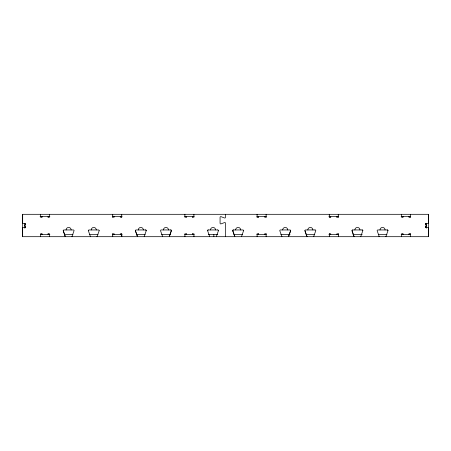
<?xml version="1.0" encoding="UTF-8"?>
<svg xmlns="http://www.w3.org/2000/svg" width="451" height="451" viewBox="0 0 451 451"><rect width="100%" height="100%" fill="white"/><g stroke="black" fill="none" stroke-linecap="round" stroke-linejoin="round"><path stroke-width="0.68" d="M49.554 214.445L49.52 217.196L48.071 217.196M121.753 234.526L121.753 236.69L121.753 233.804L120.27 233.804L120.31 234.526M97.117 236.482L97.151 236.482A0.722 0.722 0 0 0 97.123 236.69A0.722 0.722 0 0 1 97.117 236.482L99.186 230.675M137.42 236.482L135.385 230.675A0.722 0.722 0 0 1 136.106 229.954L145.526 229.954A0.722 0.722 0 0 1 146.248 230.675L144.219 236.482A0.722 0.722 0 0 0 144.185 236.69M169.283 236.69A0.722 0.722 0 0 1 169.311 236.482L171.346 230.675A0.722 0.722 0 0 0 170.664 229.954L161.238 229.954A0.722 0.722 0 0 0 160.517 230.675L162.591 236.482A0.722 0.722 0 0 1 162.619 236.69M169.35 236.482L171.386 230.675A0.722 0.722 0 0 0 170.625 229.954M216.345 236.69A0.722 0.722 0 0 1 216.379 236.482L218.447 230.675M243.579 230.675L241.55 236.482A0.722 0.722 0 0 0 241.516 236.69M290.607 230.675L288.572 236.482L290.647 230.675A0.722 0.722 0 0 0 289.886 229.954L280.499 229.954A0.722 0.722 0 0 0 279.778 230.675L281.847 236.482A0.722 0.722 0 0 1 281.881 236.69A0.722 0.722 0 0 0 281.813 236.482M313.676 236.69A0.722 0.722 0 0 1 313.704 236.482L315.779 230.675A0.722 0.722 0 0 0 315.018 229.954M22.55 214.31L428.45 214.31L428.433 236.69L22.55 236.69L22.589 227.603M40.094 216.474L49.864 216.474M112.496 216.474L122.001 216.474M184.668 216.474L194.172 216.474M256.805 216.474L266.315 216.474M328.976 216.474L338.475 216.474M401.17 216.474L410.675 216.474M186.37 217.196L184.887 217.196L184.876 214.31M257.087 217.196L258.564 217.196L258.564 216.474L258.53 217.196M266.146 217.196L264.664 217.196L264.703 216.474M329.281 216.04L329.281 217.196L330.763 217.196M336.863 217.196L338.346 217.196L338.239 214.445M402.923 217.196L402.923 216.474L402.963 217.196L401.48 217.196L401.469 214.31M409.096 217.196L409.096 216.474L409.057 217.196L410.54 217.196M428.45 223.392L425.592 223.392L425.592 224.84L426.353 224.84L426.353 226.16L425.592 226.16L425.592 227.603L428.45 227.603M25.476 224.84L24.715 224.84L24.715 226.16L25.476 226.16L25.436 227.603M22.55 227.603L25.476 227.603M217.726 229.954L208.306 229.954A0.722 0.722 0 0 0 207.584 230.675L209.653 236.482A0.722 0.722 0 0 1 209.647 236.69M234.751 236.482L232.716 230.675A0.722 0.722 0 0 1 233.438 229.954L242.858 229.954A0.722 0.722 0 0 1 243.546 230.675M315.057 229.954L305.631 229.954A0.722 0.722 0 0 0 304.91 230.675L306.945 236.482A0.722 0.722 0 0 1 307.013 236.69M352.699 229.954L362.119 229.954A0.722 0.722 0 0 1 362.841 230.675L360.772 236.482A0.722 0.722 0 0 0 360.777 236.69M385.909 236.69A0.722 0.722 0 0 1 385.943 236.482L387.973 230.675A0.722 0.722 0 0 0 387.251 229.954L377.831 229.954A0.722 0.722 0 0 0 377.149 230.675L379.178 236.482M63.225 230.675L65.26 236.482A0.722 0.722 0 0 1 65.248 236.69A0.722 0.722 0 0 0 65.26 236.482L63.225 230.675A0.722 0.722 0 0 1 63.946 229.954L73.333 229.954A0.722 0.722 0 0 1 74.054 230.675L72.019 236.482A0.722 0.722 0 0 0 71.991 236.69M90.352 236.482A0.722 0.722 0 0 1 90.386 236.69A0.722 0.722 0 0 0 90.392 236.482L88.357 230.675M135.385 230.675L137.454 236.482A0.722 0.722 0 0 1 137.487 236.69M207.584 230.675L207.618 230.675A0.722 0.722 0 0 1 208.339 229.954M232.716 230.675L232.755 230.675A0.722 0.722 0 0 1 233.477 229.954M304.91 230.675L306.984 236.482A0.722 0.722 0 0 1 306.973 236.69M48.071 233.804L49.554 233.804L49.554 236.69M186.37 233.804L184.887 233.804L184.927 236.69M258.53 233.804L258.53 234.526L258.564 233.804L257.087 233.804L257.121 236.69M266.146 233.804L264.664 233.804L264.664 234.526M329.281 234.96L329.281 233.804L330.763 233.804L330.724 234.526M338.346 236.69L338.346 233.804L336.863 233.804L336.897 234.526M402.923 233.804L402.923 234.526L402.963 233.804L401.48 233.804L401.52 236.69M409.096 233.804L409.096 234.526L409.057 233.804L410.54 233.804M40.393 234.526L49.864 234.526M64.279 234.526L72.944 234.526M89.416 234.526L97.929 234.526M112.496 234.526L122.001 234.526M136.478 234.526L145.143 234.526M161.616 234.526L170.128 234.526M184.668 234.526L194.172 234.526M208.266 234.526L217.765 234.526M234.069 234.526L242.537 234.526M256.805 234.526L266.315 234.526M280.81 234.526L289.987 234.526M306.111 234.526L314.73 234.526M328.976 234.526L338.475 234.526M353.009 234.526L362.181 234.526M378.304 234.526L386.93 234.526M401.17 234.526L410.675 234.526M216.379 236.482L216.412 236.482A0.722 0.722 0 0 0 216.384 236.69M313.704 236.482L313.744 236.482A0.722 0.722 0 0 0 313.716 236.69M352.733 229.954A0.722 0.722 0 0 0 352.011 230.675L354.046 236.482A0.722 0.722 0 0 1 354.041 236.69M351.977 230.675L354.007 236.482M232.755 230.675L234.785 236.482A0.722 0.722 0 0 1 234.819 236.69M121.753 214.445L121.753 217.196L120.27 217.196L120.31 216.474M428.411 214.31L428.399 223.392M428.399 227.603L428.399 236.69M426.285 223.392L426.285 228.229M425.631 223.392L425.631 224.84M425.631 226.16L425.631 227.603M410.545 214.31L410.5 217.196M410.5 233.804L410.54 236.69M338.306 216.04L338.306 217.196M338.306 233.804L338.306 234.96M336.863 216.474L336.897 217.196M330.763 216.474L330.724 217.196M329.32 217.196L329.269 214.445M329.32 233.804L329.32 236.69M266.146 214.31L266.107 217.196M266.107 233.804L266.146 236.69M257.076 214.31L257.121 217.196M225.511 214.31L225.511 217.297A0.722 0.722 0 0 1 224.581 217.985L221.001 216.666A0.722 0.722 0 0 0 220.071 217.354L220.071 223.194A0.722 0.722 0 0 0 221.001 223.882L224.581 222.557A0.722 0.722 0 0 1 225.511 223.251L225.511 236.69M213.847 234.526L213.847 236.69M193.902 214.31L193.913 217.196L192.47 217.196L192.47 216.474M193.947 236.69L193.947 233.804L192.47 233.804L192.47 234.526M192.504 216.474L192.504 217.196M192.504 233.804L192.504 234.526M186.37 216.474L186.331 217.196M186.331 233.804L186.37 234.526M121.714 216.04L121.714 217.196M121.714 233.804L121.714 234.96M114.171 216.474L114.137 217.196L112.694 217.196L112.694 216.04M114.137 234.526L114.171 233.804L112.694 233.804L112.694 234.96M112.727 214.31L112.727 217.196M112.727 233.804L112.727 236.69M48.071 216.474L48.11 217.196M48.11 233.804L48.071 234.526M41.977 216.474L41.977 217.196L40.494 217.196L40.483 214.31M41.977 234.526L41.977 233.804L40.494 233.804L40.534 236.69M41.937 216.474L41.937 217.196M41.937 233.804L41.937 234.526M25.436 224.84L25.476 223.392L22.55 223.392L22.589 214.31M24.85 223.392L24.85 228.229M22.685 214.31L22.663 236.69M66.094 229.954A2.526 2.526 0 0 1 68.62 227.428A2.526 2.526 0 0 1 71.145 229.954M88.323 230.675A0.722 0.722 0 0 1 89.044 229.954L98.465 229.954A0.722 0.722 0 0 1 99.147 230.675M91.226 229.954A2.526 2.526 0 0 1 93.752 227.428A2.526 2.526 0 0 1 96.283 229.954M138.288 229.954A2.526 2.526 0 0 1 140.819 227.428A2.526 2.526 0 0 1 143.345 229.954M145.493 229.954A0.722 0.722 0 0 1 146.214 230.675M163.425 229.954A2.526 2.526 0 0 1 165.951 227.428A2.526 2.526 0 0 1 168.477 229.954M210.487 229.954A2.526 2.526 0 0 1 213.013 227.428A2.526 2.526 0 0 1 215.544 229.954M217.686 229.954A0.722 0.722 0 0 1 218.408 230.675M235.619 229.954A2.526 2.526 0 0 1 238.151 227.428A2.526 2.526 0 0 1 240.676 229.954M282.687 229.954A2.526 2.526 0 0 1 285.212 227.428A2.526 2.526 0 0 1 287.738 229.954M288.584 236.69A0.722 0.722 0 0 1 288.612 236.482M307.819 229.954A2.526 2.526 0 0 1 310.344 227.428A2.526 2.526 0 0 1 312.87 229.954M354.881 229.954A2.526 2.526 0 0 1 357.406 227.428A2.526 2.526 0 0 1 359.937 229.954M362.08 229.954A0.722 0.722 0 0 1 362.801 230.675M379.144 236.482A0.722 0.722 0 0 1 379.173 236.69M380.013 229.954A2.526 2.526 0 0 1 382.544 227.428A2.526 2.526 0 0 1 385.069 229.954M387.217 229.954A0.722 0.722 0 0 1 387.939 230.675"/></g></svg>
